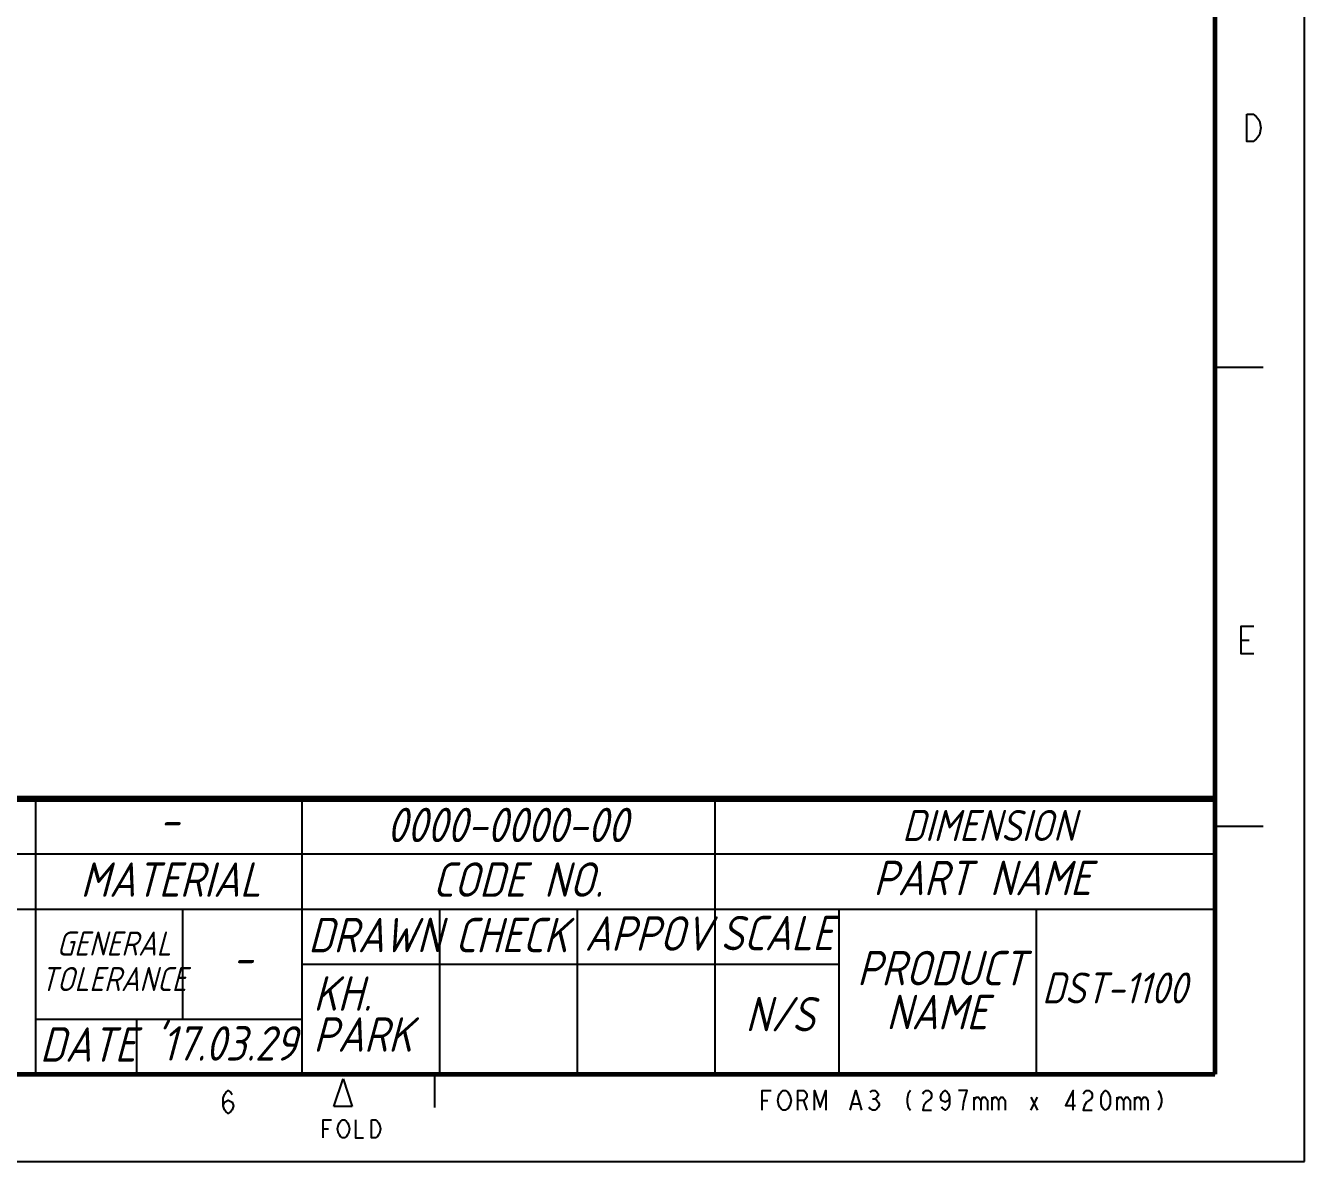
# Model space of a CAD drawing. Header units: millimetres. Extents: x 0 to 2520, y 0 to 1796.
# Drawn here: x 1684 to 2520, y 0 to 743 of the extents above; entities that cross this region are included whole.
import ezdxf

# ---------------------------------------------------------------- set-up
doc = ezdxf.new("R2010")
doc.units = ezdxf.units.MM
doc.header["$LTSCALE"] = 50
doc.layers.add('3', color=3, linetype='Continuous', lineweight=30)
doc.styles.add('style1', font='gbeitc.shx')

msp = doc.modelspace()

# ---------------------------------------------------------------- linework, layer by layer
at = {"color": 7, "linetype": 'Continuous'}
for p, q in [((2520, 0), (2520, 1782)), ((2461.612, 57), (2461.612, 1719)), ((2461.612, 57), (2461.612, 1719)), ((2493.012, 519), (2461.612, 519)), ((2478.737, 340.81), (2483.8, 340.81)), ((1456.612, 237), (2461.612, 237)), ((2461.612, 237), (1456.612, 237)), ((1690.612, 237), (1690.612, 57)), ((1864.612, 237), (1864.612, 57)), ((2134.612, 237), (2134.612, 57)), ((2493.012, 219), (2461.612, 219)), ((1456.612, 201), (2461.612, 201)), ((1456.612, 165), (2461.612, 165)), ((1786.612, 165), (1786.612, 93)), ((1954.612, 165), (1954.612, 57)), ((2044.612, 165), (2044.612, 57)), ((2215.612, 165), (2215.612, 57)), ((2344.612, 165), (2344.612, 57)), ((1864.612, 129), (2215.612, 129)), ((1690.612, 93), (1864.612, 93)), ((1756.612, 93), (1756.612, 57)), ((153, 57), (2461.612, 57)), ((1413, 57), (2461.612, 57)), ((1885.622, 35.9), (1891.622, 53.9)), ((1891.622, 53.9), (1897.622, 35.9)), ((1951.612, 35.152), (1951.612, 57)), ((2304.013, 42.041), (2304.013, 33.401)), ((2315.677, 42.041), (2315.677, 33.401)), ((2341.192, 42.041), (2345.566, 33.401)), ((2341.192, 33.401), (2345.566, 42.041)), ((2397.325, 42.041), (2397.325, 33.401)), ((2408.989, 42.041), (2408.989, 33.401)), ((1897.622, 35.9), (1885.622, 35.9)), ((2165.503, 39.881), (2169.148, 39.881)), ((2192.476, 39.881), (2194.663, 33.401)), ((2224.552, 37.721), (2228.926, 37.721)), ((2237.674, 40.961), (2239.132, 40.961)), ((1878.686, 21.248), (1881.967, 21.248)), ((0, 0), (2520, 0))]:
    msp.add_line(p, q, dxfattribs=at)
for points, const_width in [([(2461.612, 1719), (2461.612, 57)], 3), ([(2461.612, 237), (1456.612, 237), (1456.612, 57)], 4.2), ([(2461.612, 57), (153, 57)], 3)]:
    msp.add_lwpolyline(points, dxfattribs=dict(at, const_width=const_width))
for points in [[(2482.453, 684.662), (2486.503, 684.662), (2488.528, 683.162), (2489.541, 681.662), (2490.553, 680.162), (2491.566, 675.662), (2490.553, 671.162), (2489.541, 669.662), (2488.528, 668.162), (2486.503, 666.662), (2482.453, 666.662), (2482.453, 684.662)], [(2486.837, 331.81), (2478.737, 331.81), (2478.737, 349.81), (2486.837, 349.81)], [(1813.207, 36.328), (1814.051, 38.828), (1816.582, 40.078), (1819.113, 38.828), (1819.957, 36.328), (1819.113, 33.828), (1818.27, 32.578), (1816.582, 31.328), (1814.895, 32.578), (1814.051, 33.828), (1813.207, 36.328), (1813.207, 41.328), (1814.051, 43.828), (1814.895, 45.078), (1816.582, 46.328), (1818.27, 45.078), (1819.113, 43.828)], [(2165.503, 33.401), (2165.503, 46.361), (2171.335, 46.361)], [(2182.999, 35.561), (2182.27, 34.481), (2180.812, 33.401), (2179.354, 33.401), (2177.896, 34.481), (2177.167, 35.561), (2176.438, 36.641), (2175.709, 39.881), (2176.438, 43.121), (2177.167, 44.201), (2177.896, 45.281), (2179.354, 46.361), (2180.812, 46.361), (2182.27, 45.281), (2182.999, 44.201), (2183.728, 43.121), (2184.457, 39.881), (2183.728, 36.641), (2182.999, 35.561)], [(2188.831, 33.401), (2188.831, 46.361), (2192.476, 46.361), (2193.934, 45.281), (2194.663, 44.201), (2194.663, 42.041), (2193.934, 40.961), (2192.476, 39.881), (2188.831, 39.881)], [(2199.766, 33.401), (2199.766, 46.361), (2203.411, 35.561), (2207.056, 46.361), (2207.056, 33.401)], [(2223.094, 33.401), (2226.739, 46.361), (2230.384, 33.401)], [(2236.216, 45.281), (2237.674, 46.361), (2239.132, 46.361), (2240.59, 45.281), (2241.319, 44.201), (2241.319, 43.121), (2240.59, 42.041), (2239.132, 40.961), (2240.59, 39.881), (2241.319, 38.801), (2242.048, 37.721), (2242.048, 36.641), (2241.319, 35.561), (2240.59, 34.481), (2239.132, 33.401), (2237.674, 33.401), (2236.216, 34.481), (2235.487, 35.561)], [(2262.46, 46.361), (2261.002, 44.201), (2260.273, 40.961), (2260.273, 38.801), (2261.002, 35.561), (2262.46, 33.401)], [(2270.479, 44.201), (2271.208, 45.281), (2272.666, 46.361), (2274.124, 46.361), (2275.582, 45.281), (2276.311, 44.201), (2276.311, 42.041), (2275.582, 40.961), (2274.124, 39.881), (2272.666, 38.801), (2271.208, 36.641), (2270.479, 33.401), (2276.311, 33.401)], [(2287.975, 42.041), (2287.246, 39.881), (2285.059, 38.801), (2282.872, 39.881), (2282.143, 42.041), (2282.872, 44.201), (2283.601, 45.281), (2285.059, 46.361), (2286.517, 45.281), (2287.246, 44.201), (2287.975, 42.041), (2287.975, 37.721), (2287.246, 35.561), (2286.517, 34.481), (2285.059, 33.401), (2283.601, 34.481), (2282.872, 35.561)], [(2296.723, 33.401), (2297.452, 38.801), (2298.181, 42.041), (2298.91, 44.201), (2299.639, 46.361), (2293.807, 46.361)], [(2304.013, 39.881), (2305.471, 42.041), (2306.929, 42.041), (2308.387, 39.881), (2308.387, 33.401)], [(2308.387, 39.881), (2309.845, 42.041), (2311.303, 42.041), (2312.761, 39.881), (2312.761, 33.401)], [(2315.677, 39.881), (2317.135, 42.041), (2318.593, 42.041), (2320.051, 39.881), (2320.051, 33.401)], [(2320.051, 39.881), (2321.509, 42.041), (2322.967, 42.041), (2324.425, 39.881), (2324.425, 33.401)], [(2368.894, 33.401), (2368.894, 46.361), (2363.791, 36.641), (2370.352, 36.641)], [(2375.455, 44.201), (2376.184, 45.281), (2377.642, 46.361), (2379.1, 46.361), (2380.558, 45.281), (2381.287, 44.201), (2381.287, 42.041), (2380.558, 40.961), (2379.1, 39.881), (2377.642, 38.801), (2376.184, 36.641), (2375.455, 33.401), (2381.287, 33.401)], [(2390.035, 33.401), (2388.577, 34.481), (2387.848, 35.561), (2387.119, 37.721), (2387.119, 42.041), (2387.848, 44.201), (2388.577, 45.281), (2390.035, 46.361), (2391.493, 45.281), (2392.222, 44.201), (2392.951, 42.041), (2392.951, 37.721), (2392.222, 35.561), (2391.493, 34.481), (2390.035, 33.401)], [(2397.325, 39.881), (2398.783, 42.041), (2400.241, 42.041), (2401.699, 39.881), (2401.699, 33.401)], [(2401.699, 39.881), (2403.157, 42.041), (2404.615, 42.041), (2406.073, 39.881), (2406.073, 33.401)], [(2408.989, 39.881), (2410.447, 42.041), (2411.905, 42.041), (2413.363, 39.881), (2413.363, 33.401)], [(2413.363, 39.881), (2414.821, 42.041), (2416.279, 42.041), (2417.737, 39.881), (2417.737, 33.401)], [(2424.298, 46.361), (2425.756, 44.201), (2426.485, 40.961), (2426.485, 38.801), (2425.756, 35.561), (2424.298, 33.401)], [(1878.686, 15.416), (1878.686, 27.08), (1883.935, 27.08)], [(1894.433, 17.36), (1893.777, 16.388), (1892.465, 15.416), (1891.152, 15.416), (1889.84, 16.388), (1889.184, 17.36), (1888.528, 18.332), (1887.872, 21.248), (1888.528, 24.164), (1889.184, 25.136), (1889.84, 26.108), (1891.152, 27.08), (1892.465, 27.08), (1893.777, 26.108), (1894.433, 25.136), (1895.089, 24.164), (1895.745, 21.248), (1895.089, 18.332), (1894.433, 17.36)], [(1899.682, 27.08), (1899.682, 15.416), (1904.931, 15.416)], [(1910.179, 27.08), (1912.804, 27.08), (1914.116, 26.108), (1914.772, 25.136), (1915.428, 24.164), (1916.084, 21.248), (1915.428, 18.332), (1914.772, 17.36), (1914.116, 16.388), (1912.804, 15.416), (1910.179, 15.416), (1910.179, 27.08)]]:
    msp.add_lwpolyline(points, dxfattribs=at)

# ---------------------------------------------------------------- texts
at = {"color": 7, "linetype": 'Continuous', "style": 'style1'}
for s, height, p in [('MATERIAL', 22.5, (1719.969, 172.976)), ('CODE NO.', 22.5, (1950.174, 172.976)), ('PART NAME', 22.5, (2238.174, 174.033)), ('DRAWN', 22.5, (1868.766, 136.723)), ('CHECK', 22.5, (1964.766, 136.723)), ('APPOV', 22.5, (2049.523, 137.706)), ('SCALE', 22.5, (2138.292, 138.033)), ('GENERAL', 15.75, (1704.334, 134.541)), ('PRODUCT', 22.5, (2227.538, 115.121)), ('TOLERANCE', 15.75, (1693.858, 111.319)), ('NAME', 22.5, (2246.637, 86.367)), ('DATE', 22.5, (1693.389, 65.155))]:
    msp.add_text(s, height=height, dxfattribs=at).set_placement(p)
at = {"layer": '3', "color": 2, "style": 'style1'}
for s, height, p in [('0000-0000-00', 22.5, (1920.148, 208.7)), ('DIMENSION', 20.25, (2257.06, 209.499)), ('-', 22.5, (1771.317, 211.796)), ('-', 22.5, (1819.269, 121.721)), ('KH.', 22.5, (1872.139, 98.532)), ('DST-1100', 20.25, (2348.456, 103.267)), ('N/S', 22.5, (2154.599, 85.015)), ("'17.03.29", 22.5, (1767.214, 65.89)), ('PARK', 22.5, (1872.139, 71.697))]:
    msp.add_text(s, height=height, dxfattribs=at).set_placement(p)

doc.saveas('drawing.dxf')
